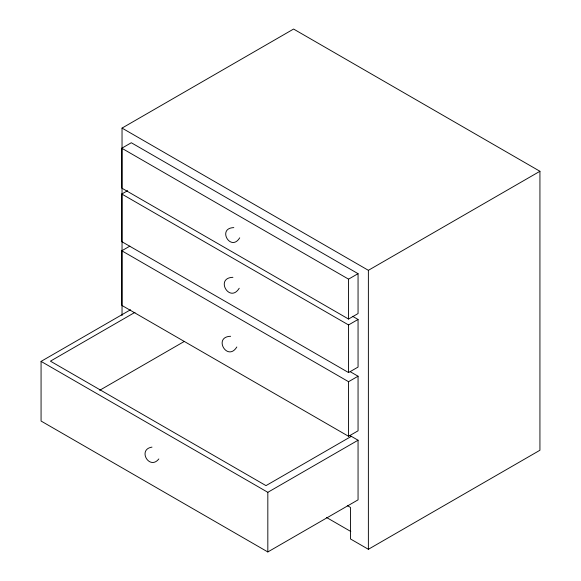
<?xml version="1.0" encoding="UTF-8"?>
<svg xmlns="http://www.w3.org/2000/svg" width="581" height="581" viewBox="0 0 581 581"><rect width="100%" height="100%" fill="white"/><g stroke="black" fill="none" stroke-linecap="round" stroke-linejoin="round"><path stroke-width="0.87" d="M239.713 237.825C230.722 252.437 216.662 228.093 233.816 227.614M239.227 288.234C229.618 303.848 214.592 277.834 232.923 277.319M236.816 346.988C227.396 362.304 212.653 336.784 230.635 336.283M158.831 458.954C149.426 470.748 137.08 449.36 151.99 447.116M122.032 315.585L122.032 128.096L293.587 29.05L539.931 171.279L539.931 450.253L368.376 549.292L350.466 538.95L350.466 507.424L347.322 505.608M121.799 148.228L131.299 142.744L358.056 273.666L358.056 313.558L348.556 319.042L121.799 188.121L121.799 148.228L348.556 279.149L358.056 273.666M352.565 316.289L358.056 319.463L358.056 367.076L348.556 372.559L121.799 241.645L121.799 194.025L127.646 190.655M350.205 371.687L358.056 376.219L358.056 430.812L348.556 436.295L121.799 305.374L121.799 250.781L129.839 246.141M349.769 435.438L358.056 440.224L358.056 499.856L267.826 551.95L41.069 421.036L41.069 361.397L130.514 309.76M134.981 312.338L50.416 361.157L265.996 485.622L351.338 436.346M99.678 390.294L184.119 341.541M122.032 128.096L368.376 270.318L539.931 171.279M121.799 194.025L348.556 324.946L358.056 319.463M121.799 250.781L348.556 381.702L358.056 376.219M41.069 361.397L267.826 492.318L358.056 440.224M326.449 517.431L350.808 531.499M368.376 270.318L368.376 549.292M348.556 279.149L348.556 319.042M348.556 324.946L348.556 372.559M348.556 381.702L348.556 436.295M267.826 492.318L267.826 551.95"/></g></svg>
